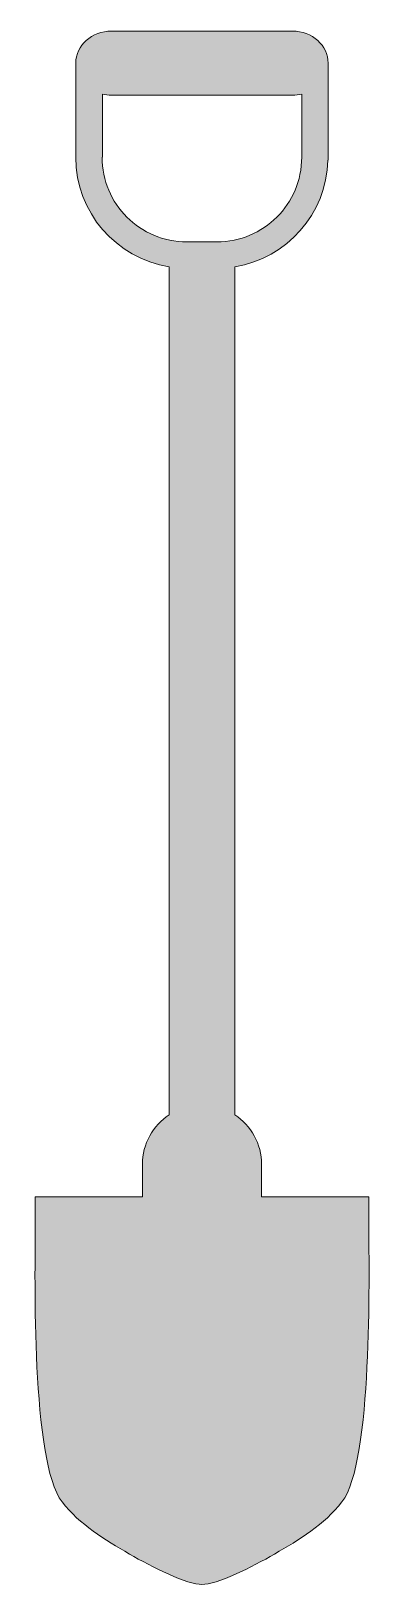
# Model space of a CAD drawing. Header units: inches. Extents: x 0 to 22, y 0 to 102.
import ezdxf

# ---------------------------------------------------------------- set-up
doc = ezdxf.new("R2010")
doc.units = ezdxf.units.IN
doc.header["$MEASUREMENT"] = 0
doc.layers.add('Layer 1', color=7, linetype='Continuous')

msp = doc.modelspace()

# ---------------------------------------------------------------- hatches: boundary and pattern name
at = {"layer": 'Layer 1', "true_color": 0xffdd15}
h = msp.add_hatch(color=40, dxfattribs=at)
h.dxf.hatch_style = 2
edge = h.paths.add_edge_path()
edge.add_spline(control_points=[(21.82, 25.36), (21.82, 25.36), (18.77, 25.36), (18.77, 25.36), (18.77, 25.36), (14.81, 25.36), (14.81, 25.36), (14.81, 25.36), (14.81, 27.47), (14.81, 27.47), (14.81, 28.82), (14.11, 30.02), (13.06, 30.72), (13.06, 30.72), (13.06, 86.19), (13.06, 86.19), (16.45, 86.74), (19.05, 89.63), (19.14, 93.15), (19.14, 93.15), (19.16, 93.15), (19.16, 93.15), (19.16, 93.15), (19.16, 99.41), (19.16, 99.5), (19.16, 100.66), (18.11, 101.6), (16.82, 101.6), (16.82, 101.6), (5.01, 101.6), (5.01, 101.6), (3.71, 101.6), (2.66, 100.66), (2.66, 99.5), (2.66, 99.5), (2.67, 99.42), (2.67, 99.42), (2.67, 99.42), (2.66, 99.42), (2.66, 99.42), (2.66, 99.42), (2.66, 93.35), (2.66, 93.35), (2.66, 89.73), (5.31, 86.74), (8.77, 86.19), (8.77, 86.19), (8.77, 30.72), (8.77, 30.72), (7.71, 30.02), (7.02, 28.82), (7.02, 27.47), (7.02, 27.47), (7.02, 25.36), (7.02, 25.36), (7.02, 25.36), (1.47, 25.36), (1.47, 25.36), (1.47, 25.36), (0.01, 25.36), (0.01, 25.36), (0.01, 24.68), (0.01, 24), (0.01, 23.32), (0.01, 20.33), (-0.26, 8.01), (1.77, 5.4), (2.93, 3.9), (4.56, 2.93), (6.17, 1.99), (7.61, 1.15), (9.99, -0.03), (10.91, 0), (11.84, -0.03), (14.22, 1.15), (15.66, 1.99), (17.27, 2.93), (18.9, 3.9), (20.06, 5.4), (22.08, 8.01), (21.82, 20.33), (21.82, 23.32), (21.82, 24), (21.82, 24.68), (21.82, 25.36)], knot_values=[0, 0, 0, 0, 1, 1, 1, 2, 2, 2, 3, 3, 3, 4, 4, 4, 5, 5, 5, 6, 6, 6, 7, 7, 7, 8, 8, 8, 9, 9, 9, 10, 10, 10, 11, 11, 11, 12, 12, 12, 13, 13, 13, 14, 14, 14, 15, 15, 15, 16, 16, 16, 17, 17, 17, 18, 18, 18, 19, 19, 19, 20, 20, 20, 21, 21, 21, 22, 22, 22, 23, 23, 23, 24, 24, 24, 25, 25, 25, 26, 26, 26, 27, 27, 27, 28, 28, 28, 28], degree=3, periodic=1)
edge = h.paths.add_edge_path()
edge.add_spline(control_points=[(4.38, 93.35), (4.38, 93.35), (4.4, 93.35), (4.4, 93.35), (4.4, 93.35), (4.4, 97.47), (4.4, 97.47), (4.59, 97.43), (4.8, 97.4), (5.01, 97.4), (5.01, 97.4), (16.82, 97.4), (16.82, 97.4), (17.03, 97.4), (17.24, 97.43), (17.43, 97.47), (17.43, 97.47), (17.43, 93.35), (17.43, 93.35), (17.43, 91.81), (16.81, 90.44), (15.81, 89.43), (14.8, 88.43), (13.42, 87.81), (11.89, 87.81), (11.89, 87.81), (9.92, 87.81), (9.92, 87.81), (8.39, 87.81), (7.01, 88.43), (6, 89.43), (5, 90.44), (4.38, 91.82), (4.38, 93.35)], knot_values=[0, 0, 0, 0, 1, 1, 1, 2, 2, 2, 3, 3, 3, 4, 4, 4, 5, 5, 5, 6, 6, 6, 7, 7, 7, 8, 8, 8, 9, 9, 9, 10, 10, 10, 11, 11, 11, 11], degree=3, periodic=1)

# ---------------------------------------------------------------- linework, layer by layer
at = {"layer": 'Layer 1', "lineweight": 0}
for points, knots in [([(21.82, 25.36), (21.82, 25.36), (18.77, 25.36), (18.77, 25.36), (18.77, 25.36), (14.81, 25.36), (14.81, 25.36), (14.81, 25.36), (14.81, 27.47), (14.81, 27.47), (14.81, 28.82), (14.11, 30.02), (13.06, 30.72), (13.06, 30.72), (13.06, 86.19), (13.06, 86.19), (16.45, 86.74), (19.05, 89.63), (19.14, 93.15), (19.14, 93.15), (19.16, 93.15), (19.16, 93.15), (19.16, 93.15), (19.16, 99.41), (19.16, 99.5), (19.16, 100.66), (18.11, 101.6), (16.82, 101.6), (16.82, 101.6), (5.01, 101.6), (5.01, 101.6), (3.71, 101.6), (2.66, 100.66), (2.66, 99.5), (2.66, 99.5), (2.67, 99.42), (2.67, 99.42), (2.67, 99.42), (2.66, 99.42), (2.66, 99.42), (2.66, 99.42), (2.66, 93.35), (2.66, 93.35), (2.66, 89.73), (5.31, 86.74), (8.77, 86.19), (8.77, 86.19), (8.77, 30.72), (8.77, 30.72), (7.71, 30.02), (7.02, 28.82), (7.02, 27.47), (7.02, 27.47), (7.02, 25.36), (7.02, 25.36), (7.02, 25.36), (1.47, 25.36), (1.47, 25.36), (1.47, 25.36), (0.01, 25.36), (0.01, 25.36), (0.01, 24.68), (0.01, 24), (0.01, 23.32), (0.01, 20.33), (-0.26, 8.01), (1.77, 5.4), (2.93, 3.9), (4.56, 2.93), (6.17, 1.99), (7.61, 1.15), (9.99, -0.03), (10.91, 0), (11.84, -0.03), (14.22, 1.15), (15.66, 1.99), (17.27, 2.93), (18.9, 3.9), (20.06, 5.4), (22.08, 8.01), (21.82, 20.33), (21.82, 23.32), (21.82, 24), (21.82, 24.68), (21.82, 25.36)], [0, 0, 0, 0, 1, 1, 1, 2, 2, 2, 3, 3, 3, 4, 4, 4, 5, 5, 5, 6, 6, 6, 7, 7, 7, 8, 8, 8, 9, 9, 9, 10, 10, 10, 11, 11, 11, 12, 12, 12, 13, 13, 13, 14, 14, 14, 15, 15, 15, 16, 16, 16, 17, 17, 17, 18, 18, 18, 19, 19, 19, 20, 20, 20, 21, 21, 21, 22, 22, 22, 23, 23, 23, 24, 24, 24, 25, 25, 25, 26, 26, 26, 27, 27, 27, 28, 28, 28, 28]), ([(4.38, 93.35), (4.38, 93.35), (4.4, 93.35), (4.4, 93.35), (4.4, 93.35), (4.4, 97.47), (4.4, 97.47), (4.59, 97.43), (4.8, 97.4), (5.01, 97.4), (5.01, 97.4), (16.82, 97.4), (16.82, 97.4), (17.03, 97.4), (17.24, 97.43), (17.43, 97.47), (17.43, 97.47), (17.43, 93.35), (17.43, 93.35), (17.43, 91.81), (16.81, 90.44), (15.81, 89.43), (14.8, 88.43), (13.42, 87.81), (11.89, 87.81), (11.89, 87.81), (9.92, 87.81), (9.92, 87.81), (8.39, 87.81), (7.01, 88.43), (6, 89.43), (5, 90.44), (4.38, 91.82), (4.38, 93.35)], [0, 0, 0, 0, 1, 1, 1, 2, 2, 2, 3, 3, 3, 4, 4, 4, 5, 5, 5, 6, 6, 6, 7, 7, 7, 8, 8, 8, 9, 9, 9, 10, 10, 10, 11, 11, 11, 11])]:
    msp.add_open_spline(points, degree=3, knots=knots, dxfattribs=at)

doc.saveas('drawing.dxf')
